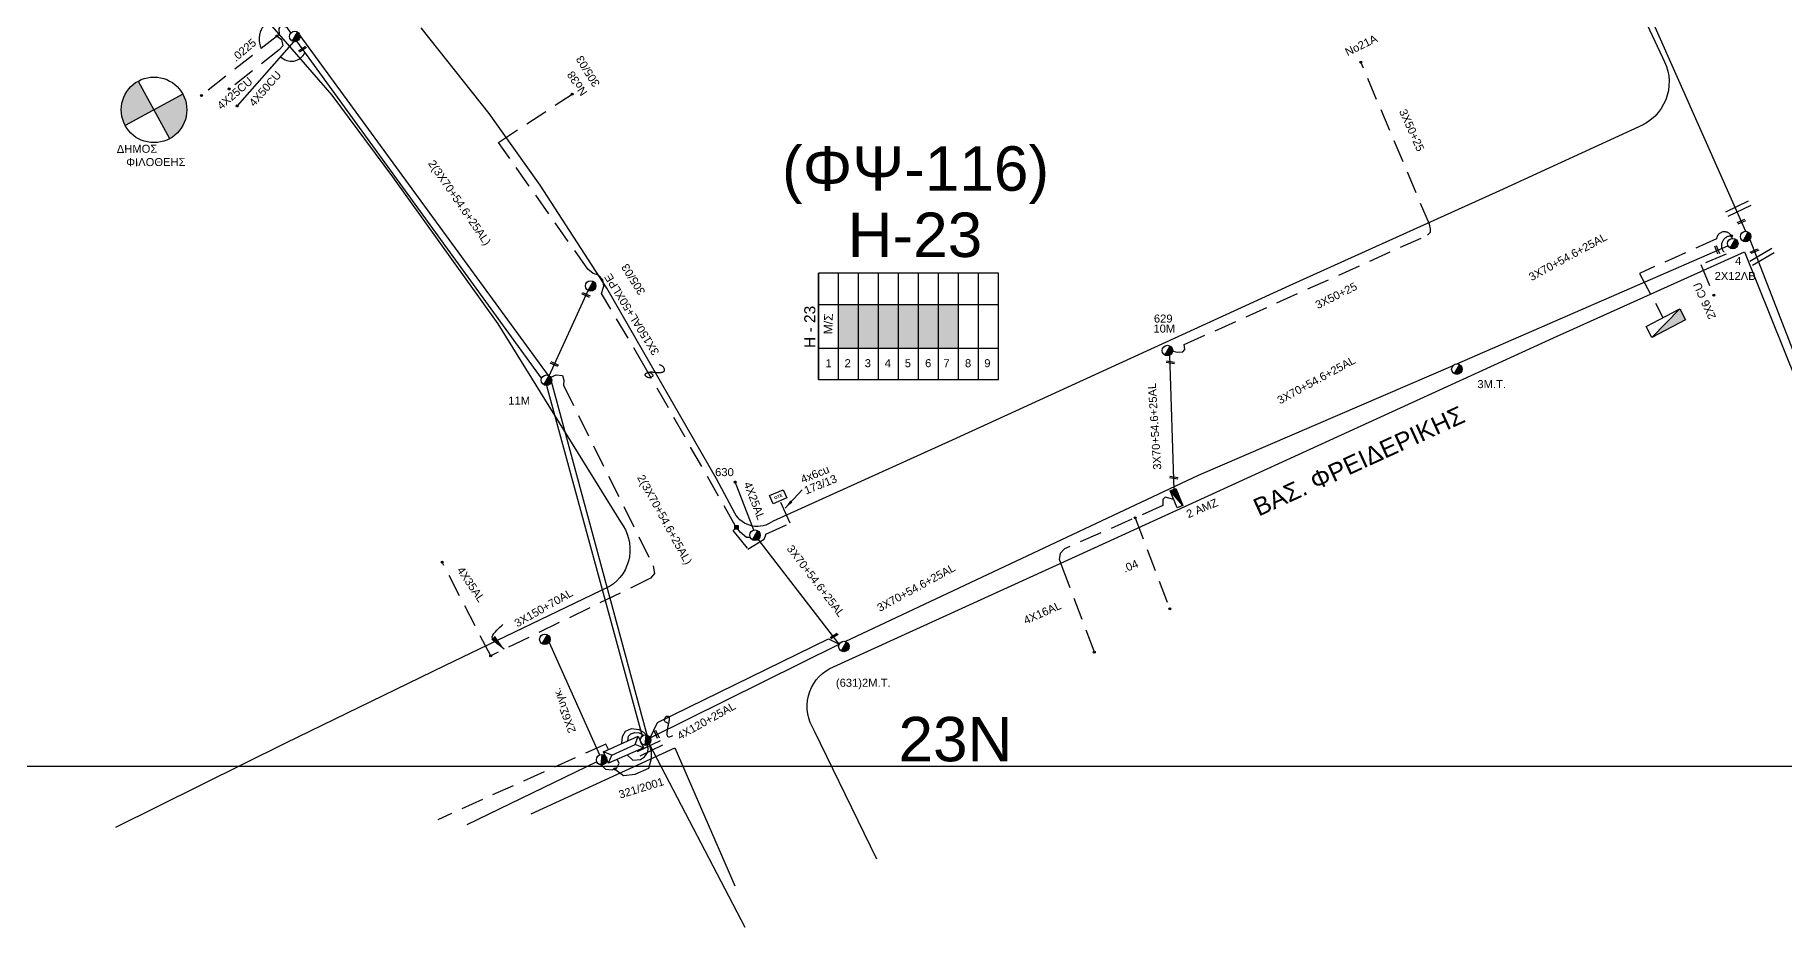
# Model space of a CAD drawing. Header units: millimetres. Extents: x 895 to 1951, y 728 to 1259.
# Drawn here: x 1551.7 to 1748.4, y 727.9 to 828.2 of the extents above; entities that cross this region are included whole.
import ezdxf
from ezdxf.enums import TextEntityAlignment as Align

# ---------------------------------------------------------------- set-up
doc = ezdxf.new("R2010")
doc.units = ezdxf.units.MM
doc.linetypes.add('DASHED', pattern=[19.05, 12.7, -6.35])
for name, color, linetype in [('Pillar OTE', 7, 'Continuous'), ('Άγνωστα', 7, 'Continuous'), ('Ασφαλειοκιβώτια Χ.Τ 9 αναχωρήσεων', 7, 'Continuous'), ('Γέφυρες Εναέριου Δικτύου', 7, 'Continuous'), ('Γυμνά εναέρια ΧΤ (3Φ)   4x35AL', 7, 'Continuous'), ('Επιγραφές - Σχήματα', 7, 'Continuous'), ('Καλώδια ΧΤ   2x6AL', 7, 'DASHED'), ('Καλώδια ΧΤ   3x150AL+50XLPE', 7, 'DASHED'), ('Καλώδια ΧΤ   4x16AL', 7, 'DASHED'), ('Καλώδια ΧΤ   4x25CU', 7, 'DASHED'), ('Καλώδια ΧΤ   4x50CU', 7, 'DASHED'), ('Μηχανική τομή', 7, 'Continuous'), ('Στύλος ΦΜ', 7, 'Continuous'), ('Στύλος ΦΜ @ 1', 7, 'Continuous'), ('Συνδέσεις', 7, 'Continuous'), ('Συνεστραμμένα ΧΤ   3x70+54.6+25 AL', 7, 'SYN_LINE'), ('Συνεστραμμένα ΧΤ   4x120+25 AL', 7, 'SYN_LINE'), ('Τομή', 7, 'Continuous'), ('Υποσταθμοί', 7, 'Continuous'), ('Υποσταθμός εναέριος 2 στύλων', 7, 'Continuous'), ('Υποσταθμός πόλεως', 7, 'Continuous'), ('Υπόβαθρο ΔΕΗ', 7, 'Continuous'), ('Υπόγεια Καλώδια Δικτύου ΧΤ      2Χ6 CU', 7, 'DASHED'), ('Υπόγεια Καλώδια Δικτύου ΧΤ   .04', 7, 'DASHED'), ('Υπόγεια καλώδια Δικτύου ΧΤ και Παρ. ΧΤ - 3X150+70 AL', 7, 'DASHED'), ('Υπόγεια καλώδια Παροχών ΧΤ   .0225', 7, 'DASHED'), ('Υπόγεια καλώδια Παροχών ΧΤ   4x16AL', 7, 'DASHED'), ('Υπόγεια καλώδια Παροχών ΧΤ   4x16CU', 7, 'DASHED'), ('Υπόγεια καλώδια Παροχών ΧΤ   4x25', 7, 'DASHED'), ('Υπόγεια καλώδια Παροχών ΧΤ   4x6', 7, 'DASHED')]:
    doc.layers.add(name, color=color, linetype=linetype)
doc.styles.add('arial', font='ARIAL.TTF')
doc.styles.get("Standard").update_dxf_attribs({"font": 'ARIAL.TTF'})
doc.linetypes.add('SYN_LINE', pattern='A,0.5,-0.0001,["/\\/\\/\\/",Standard,S=0.1,R=0,X=0,Y=-0.05],-0.25', length=0.7501)
doc.dimstyles.new('ISO-25', dxfattribs={"dimtxt": 2.5, "dimasz": 2.5, "dimexe": 1.25, "dimexo": 0.625, "dimtad": 1, "dimtxsty": 'Standard', "dimcen": 2.5, "dimadec": 0, "dimazin": 0, "dimtfac": 1, "dimtmove": 0, "dimatfit": 3, "dimfxl": 1, "dimarcsym": 0})

# ---------------------------------------------------------------- blocks, each defined once
blk = doc.blocks.new('ΥΠΑΡΧΩΝ ΤΣΙΜΕΝΤΕΝΙΟΣ ΣΤΥΛΟΣ')
at = {"layer": 'Στύλος ΦΜ'}
blk.add_hatch(color=7, dxfattribs=at).paths.add_polyline_path([(-1.29, -2.28, 0.574793), (2.62, 0, 0.268822), (1.3, 2.27)])
at = {"layer": 'Στύλος ΦΜ', "color": 7}
blk.add_line((-1.29, -2.28), (1.3, 2.27), dxfattribs=at)
blk.add_circle((0, 0), 2.62, dxfattribs=at)
at = {"layer": 'Στύλος ΦΜ', "flags": 4}
for tag, p in [('ΑΡΙΘΜΟΣ', (-4.68, 8.05)), ('ΤΥΠΟΣ', (-4.91, 3.03))]:
    blk.add_attdef(tag, p, '', height=4, dxfattribs=at)
blk = doc.blocks.new('ΥΠΟΣΤΑΘΜΟΣ ΕΝΑΕΡΙΟΣ ΕΠΙ 2 ΣΤΥΛΩΝ')
at = {"layer": 'Υποσταθμός εναέριος 2 στύλων', "linetype": 'Continuous'}
for points in [[(-11.97, -2.11, 0.574793), (-8.45, -0.07, 0.268822), (-9.64, 1.98)], [(9.68, -2.15, 0.574793), (13.19, -0.1, 0.268822), (12.01, 1.95)]]:
    blk.add_hatch(color=256, dxfattribs=at).paths.add_polyline_path(points)
for p, q in [((-11.97, -2.11), (-9.64, 1.98)), ((9.68, -2.15), (12.01, 1.95))]:
    blk.add_line(p, q, dxfattribs=at)
for centre in [(-10.81, -0.07), (10.84, -0.1)]:
    blk.add_circle(centre, 2.36, dxfattribs=at)
at = {"layer": 'Υποσταθμός πόλεως', "linetype": 'Continuous', "ltscale": 40}
blk.add_lwpolyline([(-8.57, 2.82), (8.57, 2.82), (8.57, -2.82), (-8.57, -2.82)], close=True, dxfattribs=at)
for points in [[(-5.75, 0), (-8.57, 2.82)], [(-8.57, -2.82), (-5.75, 0)], [(-5.75, 0), (5.75, 0)], [(5.75, 0), (8.57, 2.82)], [(8.57, -2.82), (5.75, 0)]]:
    blk.add_lwpolyline(points, dxfattribs=at)
at = {"layer": 'Υποσταθμός εναέριος 2 στύλων', "ltscale": 40, "flags": 1}
for tag, p in [('ΜΕΤΑΣΧΗΜΑΤΙΣΜΟΣ', (14.09, 2.51)), ('ΙΣΧΥΣ', (14.07, -0.28)), ('ΑΡΙΘΜΟΣ', (14.19, -3))]:
    blk.add_attdef(tag, p, '', height=1.8, dxfattribs=at)
blk = doc.blocks.new('υποσταθμος σε κλειστο χωρο')
at = {"layer": 'Υποσταθμοί', "ltscale": 40}
blk.add_hatch(color=256, dxfattribs=at).paths.add_polyline_path([(-9.52, -3.13), (9.52, -3.13), (9.52, 3.13)])
blk.add_lwpolyline([(-9.52, -3.13), (-9.52, 3.13), (9.52, 3.13), (9.52, -3.13)], close=True, dxfattribs=at)
blk.add_lwpolyline([(-9.52, -3.13), (9.52, 3.13)], dxfattribs=at)
blk = doc.blocks.new('ΥΠΑΡΧΩΝ ΥΠΟΣΤΑΘΜΟΣ ΣΕ ΚΛΕΙΣΤΟ ΧΩΡΟ')
at = {"layer": 'Υποσταθμοί'}
blk.add_blockref('υποσταθμος σε κλειστο χωρο', (0, 0), dxfattribs=at)
at = {"layer": 'Υποσταθμοί', "linetype": 'SYN_LINE', "ltscale": 40, "flags": 1}
for tag, p in [('ΜΕΤΑΣΧΗΜΑΤΙΣΜΟΣ', (10.66, 2.24)), ('ΙΣΧΥΣ', (10.64, -0.87)), ('ΑΡΙΘΜΟΣ', (10.77, -3.89))]:
    blk.add_attdef(tag, p, '', height=2, dxfattribs=at)
blk = doc.blocks.new('_ΣΥΝΔΕΣΗ')
at = {"layer": 'Συνδέσεις', "linetype": 'SYN_LINE', "ltscale": 40}
blk.add_hatch(color=256, dxfattribs=at).paths.add_polyline_path([(0.5, -0.01, 1), (-0.5, -0.01, 1)])
at = {"layer": 'Συνδέσεις'}
blk.add_circle((0, -0.01), 0.5, dxfattribs=at)
blk = doc.blocks.new('ΑΣΦΑΛΕΙΟΚΙΒΩΤΙΟ ΥΠΟΣΤΑΘΜΟΥ 9 ΑΝΑΧΩΡΗΣΕΩΝ')
at = {"layer": 'Ασφαλειοκιβώτια Χ.Τ 9 αναχωρήσεων', "ltscale": 40}
for p, q in [((-23.8, 40.36), (24.02, 40.36)), ((-9.72, 40.36), (-9.72, -40.64)), ((9.94, 40.36), (9.94, -40.64)), ((-23.8, 31.36), (24.02, 31.36)), ((-23.8, 22.36), (24.02, 22.36)), ((-23.8, 13.36), (24.02, 13.36)), ((-23.8, 4.36), (24.02, 4.36)), ((-23.8, -4.64), (24.02, -4.64)), ((-23.8, -13.64), (24.02, -13.64)), ((-23.8, -22.64), (24.02, -22.64)), ((-23.8, -31.64), (24.02, -31.64))]:
    blk.add_line(p, q, dxfattribs=at)
at = {"layer": 'Ασφαλειοκιβώτια Χ.Τ 9 αναχωρήσεων'}
blk.add_lwpolyline([(-23.8, -40.64), (24.02, -40.64), (24.02, 40.36), (-23.8, 40.36)], close=True, dxfattribs=at)
for s, p in [('1', (-18.29, 37.24)), ('2', (-18.29, 28.67)), ('3', (-18.29, 19.6)), ('4', (-18.29, 10.58)), ('5', (-18.29, 1.57)), ('6', (-18.29, -7.57)), ('7', (-18.29, -15.81)), ('8', (-18.29, -25.5)), ('9', (-18.29, -34.19))]:
    blk.add_text(s, height=3.6, rotation=270, dxfattribs=at).set_placement(p)
at = {"layer": 'Ασφαλειοκιβώτια Χ.Τ 9 αναχωρήσεων', "ltscale": 40}
for tag, height, p in [('ΟΝΟΜΑ', 5, (-0.16, 44.31)), ('ΚΕΙΜΕΝΟ 1', 2, (17.06, 35.59)), ('ΚΕΙΜΕΝΟ 2', 2, (17.06, 26.88)), ('ΚΕΙΜΕΝΟ 3', 2, (17.06, 17.69)), ('ΚΕΙΜΕΝΟ 4', 2, (17.06, 8.71)), ('ΚΕΙΜΕΝΟ 5', 2, (17.06, -0.13)), ('ΚΕΙΜΕΝΟ 6', 2, (17.06, -9.05)), ('ΚΕΙΜΕΝΟ 7', 2, (17.06, -18.13)), ('ΚΕΙΜΕΝΟ 8', 2, (17.06, -26.85)), ('ΚΕΙΜΕΝΟ 9', 2, (17.06, -35.99)), ('ΣΧ', 2, (-0.1, -42.64))]:
    blk.add_attdef(tag, text='', height=height, dxfattribs=at).set_placement(p, align=Align.MIDDLE_CENTER)
blk = doc.blocks.new('ΤΟΜΗ')
at = {"layer": 'Τομή', "ltscale": 40}
for p, q in [((-5.68, 0), (5.68, 0)), ((5.68, -2.33), (-5.68, -2.33))]:
    blk.add_line(p, q, dxfattribs=at)
blk = doc.blocks.new('ΜΗΧΑΝΙΚΗ ΤΟΜΗ')
at = {"layer": 'Μηχανική τομή', "ltscale": 40}
for p, q in [((-1.89, 0.78), (1.89, 0.78)), ((1.89, 0), (-1.89, 0))]:
    blk.add_line(p, q, dxfattribs=at)
blk = doc.blocks.new('TSONTA XT1')
at = {"ltscale": 40}
h = blk.add_hatch(color=256, dxfattribs=at)
h.dxf.hatch_style = 1
h.paths.add_polyline_path([(595.96, 2487.66), (597.07, 2488.77), (595.96, 2489.87), (594.85, 2488.77)])
blk.add_lwpolyline([(594.85, 2488.77), (595.96, 2489.87), (597.07, 2488.77), (595.96, 2487.66)], close=True, dxfattribs=at)
blk = doc.blocks.new('PILLAR ΟΤΕ')
at = {"layer": 'Pillar OTE', "ltscale": 40}
blk.add_lwpolyline([(-3.31, 2.02), (3.39, 2.02), (3.39, -1.99), (-3.31, -1.99)], close=True, dxfattribs=at)
at = {"layer": 'Pillar OTE', "insert": (-1.81, 0.71), "char_height": 1.3575, "width": 109.961, "attachment_point": 1}
blk.add_mtext('{\\fArial|b1|i0|c161|p34;OTE}', dxfattribs=at)

msp = doc.modelspace()

# ---------------------------------------------------------------- hatches: boundary and pattern name
at = {"layer": 'Ασφαλειοκιβώτια Χ.Τ 9 αναχωρήσεων'}
for color, points in [(27, [(1642.03, 793.02), (1644.28, 793.02), (1644.28, 797.93), (1642.03, 797.93)]), (151, [(1644.28, 793.02), (1646.53, 793.02), (1646.53, 797.93), (1644.28, 797.93)]), (30, [(1646.53, 793.02), (1648.78, 793.02), (1648.78, 797.93), (1646.53, 797.93)]), (2, [(1648.78, 793.02), (1651.03, 793.02), (1651.03, 797.93), (1648.78, 797.93)]), (85, [(1651.03, 793.02), (1653.28, 793.02), (1653.28, 797.93), (1651.03, 797.93)]), (62, [(1653.28, 793.02), (1655.53, 793.02), (1655.53, 797.93), (1653.28, 797.93)])]:
    msp.add_hatch(color=color, dxfattribs=at).paths.add_polyline_path(points)
at = {"layer": 'Επιγραφές - Σχήματα'}
h = msp.add_hatch(color=1, dxfattribs=at)
h.paths.add_polyline_path([(1565.05, 819.82), (1566.81, 816.58, 0.274372), (1568.74, 819.82, 0.125571), (1568.29, 821.59)])
h.paths.add_polyline_path([(1563.28, 823.06, 0.274372), (1561.35, 819.82, 0.125571), (1561.8, 818.05), (1565.05, 819.82)])

# ---------------------------------------------------------------- linework, layer by layer
at = {"layer": 'Άγνωστα', "color": 30, "linetype": 'DASHED', "ltscale": 0.2}
msp.add_lwpolyline([(1679.61, 792.68), (1680.14, 792.54), (1680.74, 792.61), (1680.97, 792.84), (1680.91, 793.41), (1708.24, 805.71), (1708.59, 806.06), (1708.61, 806.45), (1708.47, 806.96), (1700.77, 825.19)], dxfattribs=at)
at = {"layer": 'Άγνωστα', "color": 2, "linetype": 'DASHED', "ltscale": 0.2}
msp.add_lwpolyline([(1616.16, 747.84), (1615.87, 748.47), (1596.95, 739.95)], dxfattribs=at)
at = {"layer": 'Γέφυρες Εναέριου Δικτύου'}
for centre, radius, start, end in [((1579.4, 827.76), 2.54, 90.7912, 204.4025), ((1580.49, 826.97), 1.68, 224.1842, 335.6282)]:
    msp.add_arc(centre, radius, start, end, dxfattribs=at)
at = {"layer": 'Γυμνά εναέρια ΧΤ (3Φ)   4x35AL', "color": 85, "linetype": 'DASHED', "ltscale": 0.2}
msp.add_lwpolyline([(1602.91, 758.39), (1597.45, 768.94)], dxfattribs=at)
at = {"layer": 'Επιγραφές - Σχήματα'}
msp.add_lwpolyline([(897.66, 745.99), (1897.31, 745.99), (1897.31, 1250.94), (897.66, 1250.94)], close=True, dxfattribs=at)
at = {"layer": 'Επιγραφές - Σχήματα', "color": 1}
for points in [[(1563.28, 823.06), (1566.81, 816.58)], [(1568.29, 821.59), (1561.8, 818.05)]]:
    msp.add_lwpolyline(points, dxfattribs=at)
at = {"layer": 'Επιγραφές - Σχήματα'}
for points in [[(1620.8, 790.27), (1620.96, 790.18), (1621.07, 790.09), (1621.13, 790.01), (1621.14, 789.94), (1621.13, 789.87), (1621.09, 789.81), (1621.04, 789.77), (1620.98, 789.73), (1620.92, 789.7), (1620.87, 789.68), (1620.82, 789.67), (1620.77, 789.67), (1620.72, 789.67), (1620.68, 789.68), (1620.63, 789.69), (1620.59, 789.71), (1620.54, 789.73), (1620.5, 789.75), (1620.46, 789.77), (1620.42, 789.8), (1620.39, 789.82), (1620.36, 789.85), (1620.34, 789.88), (1620.32, 789.9), (1620.3, 789.93), (1620.29, 789.96), (1620.29, 789.98), (1620.29, 790.01), (1620.29, 790.03), (1620.3, 790.06), (1620.32, 790.08), (1620.33, 790.11), (1620.35, 790.13), (1620.37, 790.16), (1620.39, 790.18), (1620.42, 790.2), (1620.45, 790.22), (1620.49, 790.24), (1620.52, 790.26), (1620.57, 790.28), (1620.62, 790.29), (1620.67, 790.3), (1620.72, 790.31), (1620.79, 790.32), (1620.85, 790.33), (1620.92, 790.33), (1621, 790.33), (1621.08, 790.33), (1621.16, 790.32), (1621.25, 790.31), (1621.34, 790.3), (1621.43, 790.29), (1621.52, 790.28), (1621.61, 790.27), (1621.7, 790.26), (1621.79, 790.26), (1621.87, 790.26), (1621.94, 790.26), (1622.02, 790.26), (1622.08, 790.27), (1622.14, 790.29), (1622.2, 790.3), (1622.25, 790.32), (1622.3, 790.34), (1622.34, 790.37), (1622.38, 790.4), (1622.41, 790.43), (1622.44, 790.46), (1622.45, 790.51), (1622.46, 790.55), (1622.46, 790.6), (1622.44, 790.66), (1622.42, 790.72), (1622.38, 790.79), (1622.33, 790.86), (1622.26, 790.93), (1622.19, 790.99), (1622.09, 791.06), (1621.99, 791.11), (1621.86, 791.15)], [(1622.97, 750.76), (1622.8, 750.82), (1622.67, 750.88), (1622.58, 750.93), (1622.52, 750.98), (1622.49, 751.03), (1622.47, 751.08), (1622.47, 751.12), (1622.47, 751.16), (1622.48, 751.21), (1622.48, 751.25), (1622.49, 751.3), (1622.51, 751.34), (1622.52, 751.38), (1622.54, 751.42), (1622.56, 751.46), (1622.58, 751.49), (1622.6, 751.52), (1622.63, 751.54), (1622.66, 751.57), (1622.69, 751.59), (1622.72, 751.6), (1622.75, 751.61), (1622.78, 751.62), (1622.81, 751.62), (1622.84, 751.61), (1622.86, 751.61), (1622.89, 751.59), (1622.91, 751.58), (1622.93, 751.56), (1622.95, 751.53), (1622.96, 751.51), (1622.97, 751.48), (1622.98, 751.44), (1622.98, 751.4), (1622.99, 751.36), (1622.99, 751.32), (1622.98, 751.28), (1622.98, 751.23), (1622.97, 751.18), (1622.97, 751.13), (1622.96, 751.07), (1622.95, 751.02), (1622.94, 750.96), (1622.93, 750.89), (1622.91, 750.82), (1622.9, 750.75), (1622.88, 750.67), (1622.86, 750.59), (1622.84, 750.49), (1622.83, 750.4), (1622.81, 750.3), (1622.79, 750.2), (1622.77, 750.09), (1622.75, 750), (1622.74, 749.9), (1622.73, 749.82), (1622.72, 749.74), (1622.72, 749.67), (1622.72, 749.61), (1622.72, 749.55), (1622.73, 749.5), (1622.75, 749.45), (1622.76, 749.41), (1622.78, 749.37), (1622.81, 749.34), (1622.85, 749.31), (1622.89, 749.29), (1622.95, 749.28), (1623.02, 749.29), (1623.12, 749.31), (1623.24, 749.35), (1623.38, 749.41)]]:
    msp.add_lwpolyline(points, dxfattribs=at)
at = {"layer": 'Επιγραφές - Σχήματα', "color": 1}
msp.add_circle((1565.05, 819.82), 3.69, dxfattribs=at)
at = {"layer": 'Καλώδια ΧΤ   2x6AL', "color": 151, "linetype": 'SYN_LINE', "ltscale": 20}
for points in [[(1609.47, 759.9), (1615.14, 747.24)], [(1615.33, 746.11), (1615.81, 745.65), (1616.58, 745.56), (1617.08, 745.8), (1617.35, 746.3), (1617.15, 746.74)]]:
    msp.add_lwpolyline(points, dxfattribs=at)
at = {"layer": 'Καλώδια ΧΤ   3x150AL+50XLPE', "color": 62, "ltscale": 0.2}
for points in [[(1630.42, 773.05), (1620.3, 790.85), (1615.36, 799.16), (1615.64, 799.97), (1615.51, 800.69), (1615.03, 801.23), (1614.43, 801.41), (1613.82, 801.9), (1603.79, 816.16), (1612.07, 821.6)], [(1632.11, 771.7), (1631.67, 771.72), (1630.97, 772.29), (1630.75, 772.59)]]:
    msp.add_lwpolyline(points, dxfattribs=at)
at = {"layer": 'Καλώδια ΧΤ   4x16AL', "color": 30, "ltscale": 0.2}
msp.add_lwpolyline([(1679.72, 775.99), (1678.76, 776.25), (1678.48, 775.97), (1678.5, 775.54), (1678.49, 775.29), (1667.44, 770.43), (1666.96, 769.9), (1666.84, 769.25), (1667.14, 768.45), (1670.79, 758.81)], dxfattribs=at)
at = {"layer": 'Καλώδια ΧΤ   4x25CU', "color": 7, "ltscale": 0.2}
msp.add_lwpolyline([(1578.88, 828.13), (1579.39, 827.73), (1579.52, 827.03), (1579.13, 826.57), (1573.51, 822.16)], dxfattribs=at)
at = {"layer": 'Καλώδια ΧΤ   4x50CU', "color": 151, "linetype": 'SYN_LINE', "ltscale": 20}
msp.add_lwpolyline([(1580.77, 827.5), (1574.41, 820.26)], dxfattribs=at)
at = {"layer": 'Συνεστραμμένα ΧΤ   3x70+54.6+25 AL', "color": 2, "ltscale": 20}
msp.add_lwpolyline([(1726.29, 846.2), (1726.29, 846.2), (1744.03, 806.16)], dxfattribs=at)
at = {"layer": 'Συνεστραμμένα ΧΤ   3x70+54.6+25 AL', "color": 85, "ltscale": 20}
for points in [[(1581.46, 828.17), (1609.39, 789.95)], [(1744.52, 805.24), (1764.12, 754.66)], [(1609.47, 789.9), (1613.86, 799.5)], [(1620.51, 749.47), (1609.75, 789.25)], [(1617.67, 748.52), (1617.75, 749.3), (1618.08, 749.92), (1618.73, 750.23), (1619.58, 750.1), (1620.1, 749.82), (1620.38, 749.5)]]:
    msp.add_lwpolyline(points, dxfattribs=at)
at = {"layer": 'Συνεστραμμένα ΧΤ   3x70+54.6+25 AL', "color": 151, "ltscale": 20}
for points in [[(1608.64, 789.64), (1581.11, 827.54)], [(1609.18, 788.81), (1619.96, 749.37)], [(1616.83, 745.68), (1617.84, 744.93), (1619.17, 745.06), (1620.68, 745.75), (1621.01, 746.84), (1620.98, 747.63), (1620.74, 748.5)], [(1614.85, 746.46), (1600.22, 739.38)]]:
    msp.add_lwpolyline(points, dxfattribs=at)
at = {"layer": 'Συνεστραμμένα ΧΤ   3x70+54.6+25 AL', "color": 30, "ltscale": 20}
for points in [[(1711.56, 791.24), (1742.05, 804.53)], [(1642.76, 760.02), (1682.5, 778.72), (1711.13, 791.05)], [(1679.77, 777.08), (1679.3, 792.22)], [(1620.86, 749.16), (1642.1, 759.7)], [(1618.35, 748.83), (1618.4, 749.35), (1618.68, 749.62), (1619.11, 749.78), (1619.61, 749.73), (1620.08, 749.45)]]:
    msp.add_lwpolyline(points, dxfattribs=at)
at = {"layer": 'Συνεστραμμένα ΧΤ   3x70+54.6+25 AL', "color": 62, "ltscale": 20}
msp.add_lwpolyline([(1642.1, 759.7), (1632.99, 771.5)], dxfattribs=at)
at = {"layer": 'Συνεστραμμένα ΧΤ   3x70+54.6+25 AL', "color": 27, "ltscale": 20}
msp.add_lwpolyline([(1620.74, 748.5), (1631.5, 727.88)], dxfattribs=at)
at = {"layer": 'Συνεστραμμένα ΧΤ   4x120+25 AL', "color": 62, "ltscale": 20}
for points in [[(1620.86, 749.16), (1621.67, 750.9), (1640.9, 760.29), (1642.1, 759.7)], [(1618.27, 747.24), (1618.9, 746.67), (1619.74, 746.74), (1620.2, 747.01), (1620.59, 747.57), (1620.62, 747.97), (1620.5, 748.35)]]:
    msp.add_lwpolyline(points, dxfattribs=at)
at = {"layer": 'Υπόβαθρο ΔΕΗ'}
for points in [[(1543.17, 741.02), (1540.39, 749.05), (1536.86, 757.09), (1533.78, 762.57), (1527.33, 771.11), (1521.71, 777.63), (1515.3, 784.13), (1508.42, 789.55, -0.520722), (1507.61, 795.43), (1518.47, 809.38), (1529.9, 824.19), (1543.13, 841.25), (1550.57, 850.94, -0.365054), (1555.07, 851.38), (1566.6, 841.25), (1576.81, 830.96), (1585.04, 821.49), (1591.86, 812.3), (1603.72, 795.74), (1617.52, 773.45, -0.441492), (1616.29, 766.18), (1597.71, 757.26), (1579.84, 748.56), (1560.73, 739.06)], [(1727.41, 841.25), (1734.67, 825.71, -0.43029), (1732.52, 818.15), (1716.34, 810.72), (1692.72, 800.01), (1654.82, 782.65), (1634.67, 773.56, -0.468524), (1630.37, 774.45), (1628.32, 778.3), (1615.99, 799.74), (1608.48, 811.35), (1602.75, 819.42), (1595.1, 829.05)], [(1646.34, 735.51), (1639.3, 750, -0.438226), (1641.06, 756.98), (1670.83, 770.54), (1722.42, 794.17), (1743.91, 803.83), (1749.76, 789.28), (1758.08, 767.82), (1763.35, 753.85), (1766.46, 739.45)]]:
    msp.add_lwpolyline(points, format="xyb", dxfattribs=at)
msp.add_lwpolyline([(1607.45, 740.62), (1623.6, 748.03), (1630.38, 732.51)], dxfattribs=at)
at = {"layer": 'Υπόγεια Καλώδια Δικτύου ΧΤ      2Χ6 CU', "color": 30, "linetype": 'DASHED', "ltscale": 0.2}
msp.add_lwpolyline([(1742.44, 805.63, 0.783157), (1741.85, 803.6), (1739.01, 802.42), (1740.45, 798.96)], format="xyb", dxfattribs=at)
at = {"layer": 'Υπόγεια Καλώδια Δικτύου ΧΤ   .04', "color": 30, "ltscale": 0.2}
msp.add_lwpolyline([(1675.39, 773.93), (1679.28, 763.69)], dxfattribs=at)
at = {"layer": 'Υπόγεια καλώδια Δικτύου ΧΤ και Παρ. ΧΤ - 3X150+70 AL', "color": 85, "ltscale": 0.2}
msp.add_lwpolyline([(1609.66, 789.73), (1610.29, 790.02), (1610.97, 789.95), (1611.14, 789.41), (1611.09, 788.83), (1621.17, 768.53), (1621.32, 767.66), (1620.9, 767.12), (1602.91, 758.39)], dxfattribs=at)
at = {"layer": 'Υπόγεια καλώδια Παροχών ΧΤ   .0225', "color": 85, "ltscale": 0.2}
msp.add_lwpolyline([(1580.43, 828.47), (1580.02, 829.1), (1579.26, 829.27), (1579.08, 828.97), (1579.11, 828.31), (1570.38, 821.43)], dxfattribs=at)
at = {"layer": 'Υπόγεια καλώδια Παροχών ΧΤ   4x16CU', "color": 30, "ltscale": 0.2}
msp.add_lwpolyline([(1742.53, 805.35, 0.880292), (1740.76, 805.29), (1732.1, 801.42), (1734.74, 796.44)], format="xyb", dxfattribs=at)
at = {"layer": 'Υπόγεια καλώδια Παροχών ΧΤ   4x25', "color": 7, "linetype": 'SYN_LINE', "ltscale": 15}
msp.add_lwpolyline([(1632.49, 772.53), (1630.39, 777.95)], dxfattribs=at)
at = {"layer": 'Υπόγεια καλώδια Παροχών ΧΤ   4x6', "color": 62, "linetype": 'DASHED', "ltscale": 0.2}
msp.add_lwpolyline([(1630.39, 772.66), (1630.15, 772.5), (1631.83, 770.41), (1633.66, 771.52, 0.076959), (1633.86, 772.09), (1636.59, 773.32), (1635.46, 775.84)], format="xyb", dxfattribs=at)

# ---------------------------------------------------------------- block references
at = {"layer": 'Pillar OTE', "xscale": 0.25, "yscale": 0.25, "zscale": 0.25, "rotation": 23.01378804463669}
msp.add_blockref('PILLAR ΟΤΕ', (1635.23, 776.29), dxfattribs=at)
at = {"layer": 'Ασφαλειοκιβώτια Χ.Τ 9 αναχωρήσεων', "xscale": 0.25, "yscale": 0.25, "zscale": 0.25, "rotation": 90}
msp.add_blockref('ΑΣΦΑΛΕΙΟΚΙΒΩΤΙΟ ΥΠΟΣΤΑΘΜΟΥ 9 ΑΝΑΧΩΡΗΣΕΩΝ', (1649.87, 795.44), dxfattribs=at).add_auto_attribs({'ΟΝΟΜΑ': 'H - 23'})
at = {"layer": 'Μηχανική τομή'}
for p, xscale, yscale, zscale, rotation in [((1581.7, 826.73), 0.2500000000000178, 0.2500000000000178, 0.2500000000000178, 215.2710809302208), ((1743.52, 807.33), 0.2499999999998905, 0.2499999999998905, 0.2499999999998905, 203.582291343885), ((1740.91, 804.11), 0.2499999999999178, 0.2499999999999178, 0.2499999999999178, 112.039510693779), ((1744.99, 804.01), 0.2499999999998905, 0.2499999999998905, 0.2499999999998905, 203.582291343885), ((1613.67, 799.08), 0.2499999999999892, 0.2499999999999892, 0.2499999999999892, 154.531625906292), ((1610.11, 791.31), 0.2499999999999892, 0.2499999999999892, 0.2499999999999892, 154.531625906292), ((1679.36, 791.52), 0.2499999999999191, 0.2499999999999191, 0.2499999999999191, 170.6721809216067), ((1679.76, 778.54), 0.2499999999999191, 0.2499999999999191, 0.2499999999999191, 170.6721809216067), ((1641.48, 760.7), 0.2499999999999239, 0.2499999999999239, 0.2499999999999239, 210.7990172774767), ((1621.65, 749.59), 0.2499999999999814, 0.2499999999999814, 0.2499999999999814, 114.2342803868218)]:
    msp.add_blockref('ΜΗΧΑΝΙΚΗ ΤΟΜΗ', p, dxfattribs=dict(at, xscale=xscale, yscale=yscale, zscale=zscale, rotation=rotation))
at = {"layer": 'Στύλος ΦΜ @ 1', "ltscale": 40}
ref = msp.add_blockref('ΥΠΑΡΧΩΝ ΤΣΙΜΕΝΤΕΝΙΟΣ ΣΤΥΛΟΣ', (1580.88, 828.08), dxfattribs=dict(at, xscale=0.2249999999999091, yscale=0.2249999999999091, zscale=0.2249999999999091))
ref.add_attrib('ΤΥΠΟΣ', '11M', (1580.9, 829.41), dxfattribs={"layer": 'Στύλος ΦΜ', "height": 0.9, "flags": 4})
ref = msp.add_blockref('ΥΠΑΡΧΩΝ ΤΣΙΜΕΝΤΕΝΙΟΣ ΣΤΥΛΟΣ', (1742.59, 804.77), dxfattribs=dict(at, xscale=0.2249999999999091, yscale=0.2249999999999091, zscale=0.2249999999999091))
ref.add_attrib('ΤΥΠΟΣ', '2X12ΛB', (1740.55, 800.68), dxfattribs={"layer": 'Στύλος ΦΜ', "height": 0.9, "flags": 4})
ref.add_attrib('ΑΡΙΘΜΟΣ', '4', (1742.85, 802.37), dxfattribs={"layer": 'Στύλος ΦΜ', "height": 0.9, "flags": 4})
at = {"layer": 'Στύλος ΦΜ @ 1', "ltscale": 40, "xscale": 0.2249999999999091, "yscale": 0.2249999999999091, "zscale": 0.2249999999999091}
for p in [(1744.03, 805.57), (1614.15, 800.01), (1609, 760.25)]:
    msp.add_blockref('ΥΠΑΡΧΩΝ ΤΣΙΜΕΝΤΕΝΙΟΣ ΣΤΥΛΟΣ', p, dxfattribs=at)
at = {"layer": 'Στύλος ΦΜ @ 1', "ltscale": 40}
ref = msp.add_blockref('ΥΠΑΡΧΩΝ ΤΣΙΜΕΝΤΕΝΙΟΣ ΣΤΥΛΟΣ', (1679.02, 792.74), dxfattribs=dict(at, xscale=0.2249999999999091, yscale=0.2249999999999091, zscale=0.2249999999999091))
ref.add_attrib('ΤΥΠΟΣ', '10M', (1677.44, 794.76), dxfattribs={"layer": 'Στύλος ΦΜ', "height": 0.9, "flags": 4})
ref.add_attrib('ΑΡΙΘΜΟΣ', '629', (1677.49, 795.89), dxfattribs={"layer": 'Στύλος ΦΜ', "height": 0.9, "flags": 4})
ref = msp.add_blockref('ΥΠΑΡΧΩΝ ΤΣΙΜΕΝΤΕΝΙΟΣ ΣΤΥΛΟΣ', (1711.56, 790.65), dxfattribs=dict(at, xscale=0.2249999999999091, yscale=0.2249999999999091, zscale=0.2249999999999091))
ref.add_attrib('ΤΥΠΟΣ', '3M.T.', (1713.87, 788.51), dxfattribs={"layer": 'Στύλος ΦΜ', "height": 0.9, "flags": 4})
ref = msp.add_blockref('ΥΠΑΡΧΩΝ ΤΣΙΜΕΝΤΕΝΙΟΣ ΣΤΥΛΟΣ', (1609.18, 789.4), dxfattribs=dict(at, xscale=0.2249999999999091, yscale=0.2249999999999091, zscale=0.2249999999999091))
ref.add_attrib('ΤΥΠΟΣ', '11M', (1604.89, 786.66), dxfattribs={"layer": 'Στύλος ΦΜ', "height": 0.9, "flags": 4})
ref = msp.add_blockref('ΥΠΑΡΧΩΝ ΤΣΙΜΕΝΤΕΝΙΟΣ ΣΤΥΛΟΣ', (1632.63, 771.96), dxfattribs=dict(at, xscale=0.2249999999999091, yscale=0.2249999999999091, zscale=0.2249999999999091))
ref.add_attrib('ΑΡΙΘΜΟΣ', '630', (1628.15, 778.61), dxfattribs={"layer": 'Στύλος ΦΜ', "height": 0.9, "flags": 4})
ref = msp.add_blockref('ΥΠΑΡΧΩΝ ΤΣΙΜΕΝΤΕΝΙΟΣ ΣΤΥΛΟΣ', (1642.63, 759.44), dxfattribs=dict(at, xscale=0.2249999999999091, yscale=0.2249999999999091, zscale=0.2249999999999091))
ref.add_attrib('ΤΥΠΟΣ', '(631)2M.T.', (1641.73, 754.91), dxfattribs={"layer": 'Στύλος ΦΜ', "height": 0.9, "flags": 4})
at = {"layer": 'Συνδέσεις', "xscale": 0.2249999999999091, "yscale": 0.2249999999999091, "zscale": 0.2249999999999091}
for p in [(1578.88, 828.13), (1700.77, 825.19), (1573.51, 822.17), (1570.38, 821.43), (1574.41, 820.26), (1612.07, 821.6), (1742.44, 805.63), (1740.45, 798.96), (1630.39, 777.95), (1675.39, 773.93), (1597.45, 768.94), (1679.28, 763.69), (1602.91, 758.39), (1670.79, 758.81), (1616.86, 745.66)]:
    msp.add_blockref('_ΣΥΝΔΕΣΗ', p, dxfattribs=at)
at = {"layer": 'Συνδέσεις', "xscale": 0.2431464240464886, "yscale": 0.2431464240464886, "zscale": 0.2431464240464886, "rotation": 44.9843359583616}
msp.add_blockref('TSONTA XT1', (1955.85, 242.4), dxfattribs=at)
at = {"layer": 'Τομή'}
for p, xscale, yscale, zscale, rotation in [((1743.07, 808.96), 0.2500000000000576, 0.2500000000000576, 0.2500000000000576, 25.82905688684587), ((1745.74, 803.52), 0.2500000000000487, 0.2500000000000487, 0.2500000000000487, 30.62993318276816), ((1620.71, 748.26), 0.2500000000000576, 0.2500000000000576, 0.2500000000000576, 25.82905688684587)]:
    msp.add_blockref('ΤΟΜΗ', p, dxfattribs=dict(at, xscale=xscale, yscale=yscale, zscale=zscale, rotation=rotation))
at = {"layer": 'Υποσταθμοί'}
for p, xscale, yscale, zscale, rotation in [((1735.06, 795.82), 0.2249999999998753, 0.2249999999998753, 0.2249999999998753, 27.51765887356481), ((1680.03, 776.12), 0.1079999999999583, 0.1079999999999583, 0.1079999999999583, 111.8487760463551)]:
    msp.add_blockref('ΥΠΑΡΧΩΝ ΥΠΟΣΤΑΘΜΟΣ ΣΕ ΚΛΕΙΣΤΟ ΧΩΡΟ', p, dxfattribs=dict(at, xscale=xscale, yscale=yscale, zscale=zscale, rotation=rotation))
at = {"layer": 'Υποσταθμός εναέριος 2 στύλων', "xscale": 0.2500000000000983, "yscale": 0.2500000000000983, "zscale": 0.2500000000000983, "rotation": 24.22595501946607}
msp.add_blockref('ΥΠΟΣΤΑΘΜΟΣ ΕΝΑΕΡΙΟΣ ΕΠΙ 2 ΣΤΥΛΩΝ', (1617.84, 747.82), dxfattribs=at)

# ---------------------------------------------------------------- texts
at = {"layer": 'Γυμνά εναέρια ΧΤ (3Φ)   4x35AL', "color": 7, "insert": (1599.81, 768.54), "char_height": 0.9, "width": 84.1859, "attachment_point": 1, "rotation": 304.1343}
msp.add_mtext('4X35AL', dxfattribs=at)
at = {"layer": 'Επιγραφές - Σχήματα', "char_height": 0.9, "width": 42.0929, "attachment_point": 1, "style": 'arial'}
for s, insert, rotation in [('No21A', (1698.87, 826.66), 25.9419), ('No38', (1613.09, 821.28), 123.5665)]:
    msp.add_mtext(s, dxfattribs=dict(at, insert=insert, rotation=rotation))
at = {"layer": 'Επιγραφές - Σχήματα', "ltscale": 40, "char_height": 0.9, "width": 23.5114, "attachment_point": 1, "style": 'arial'}
for s, insert, rotation in [('{\\fArial|b0|i0|c161|p34;305/03}', (1614.47, 822.28), 121.9125), ('ΔΗΜΟΣ\\P   ΦΙΛΟΘΕΗΣ', (1560.86, 815.87), 0.363), ('{\\fArial|b0|i0|c161|p34;305/03}', (1619.58, 798.87), 121.9125), ('{\\fArial|b0|i0|c161|p34;321/2001}', (1617.2, 743.17), 17.298)]:
    msp.add_mtext(s, dxfattribs=dict(at, insert=insert, rotation=rotation))
at = {"layer": 'Επιγραφές - Σχήματα', "color": 7, "attachment_point": 1}
for s, insert, char_height, width, rotation in [('3X50+25', (1705.86, 820.03), 0.9, 84.1859, 294.2467), ('3X50+25', (1695.52, 798.2), 0.9, 84.1859, 26.5897), ('{\\H1.083x;\\C256;Μ/Σ}', (1640.34, 794.58), 0.9, 84.1859, 88.0043), ('ΒΑΣ. ΦΡΕΙΔΕΡΙΚΗΣ', (1688.44, 775.86), 2, 34.2585, 24.6436)]:
    msp.add_mtext(s, dxfattribs=dict(at, insert=insert, char_height=char_height, width=width, rotation=rotation))
at = {"layer": 'Επιγραφές - Σχήματα', "color": 7, "char_height": 5, "width": 84.1859, "attachment_point": 1}
for s, insert in [('(ΦΨ-116)', (1635.67, 815.72)), ('Η-23', (1643.05, 808.26))]:
    msp.add_mtext(s, dxfattribs=dict(at, insert=insert))
at = {"layer": 'Επιγραφές - Σχήματα', "insert": (1648.77, 751.52), "char_height": 5, "width": 21.3301, "attachment_point": 1}
msp.add_mtext('23N', dxfattribs=at)
at = {"layer": 'Καλώδια ΧΤ   2x6AL', "color": 7, "insert": (1611.67, 749.59), "char_height": 0.9, "width": 84.1859, "attachment_point": 1, "rotation": 110.1686}
msp.add_mtext('2X6Συγκ.', dxfattribs=at)
at = {"layer": 'Καλώδια ΧΤ   3x150AL+50XLPE', "color": 7, "insert": (1618.78, 796.8), "char_height": 0.9, "width": 13.9242, "attachment_point": 5, "rotation": 121.6089}
msp.add_mtext('3X150AL+50XLPE', dxfattribs=at)
at = {"layer": 'Καλώδια ΧΤ   4x16AL', "color": 7, "insert": (1662.72, 762.73), "char_height": 0.9, "width": 84.1859, "attachment_point": 1, "rotation": 24.0565}
msp.add_mtext('4X16AL', dxfattribs=at)
at = {"layer": 'Καλώδια ΧΤ   4x25CU', "color": 7, "insert": (1572.04, 820.47), "char_height": 0.9, "width": 84.1859, "attachment_point": 1, "rotation": 40.7044}
msp.add_mtext('4X25CU', dxfattribs=at)
at = {"layer": 'Καλώδια ΧΤ   4x50CU', "color": 7, "insert": (1575.64, 820.71), "char_height": 0.9, "width": 84.1859, "attachment_point": 1, "rotation": 48.9851}
msp.add_mtext('4X50CU', dxfattribs=at)
at = {"layer": 'Συνεστραμμένα ΧΤ   3x70+54.6+25 AL', "color": 7, "char_height": 0.9, "width": 84.1859, "attachment_point": 1}
for s, insert, rotation in [('2(3X70+54.6+25AL)', (1596.57, 814.3), 304.6359), ('3X70+54.6+25AL', (1719.53, 801.33), 28.6967), ('3X70+54.6+25AL', (1691.24, 787.46), 28.6967), ('2(3X70+54.6+25AL)', (1620.13, 778.9), 298.934), ('3X70+54.6+25AL', (1636.86, 770.98), 307.4319), ('3X70+54.6+25AL', (1646.24, 764.11), 28.6967)]:
    msp.add_mtext(s, dxfattribs=dict(at, insert=insert, rotation=rotation))
at = {"layer": 'Συνεστραμμένα ΧΤ   4x120+25 AL', "color": 7, "insert": (1623.75, 749.69), "char_height": 0.9, "width": 84.1859, "attachment_point": 1, "rotation": 29.2428}
msp.add_mtext('4X120+25AL', dxfattribs=at)
at = {"layer": 'Υπόγεια Καλώδια Δικτύου ΧΤ   .04', "color": 7, "char_height": 0.9, "width": 84.1859, "attachment_point": 1, "rotation": 22.6036}
for s, insert in [('2 ΑΜΖ', (1681.02, 774.7)), ('.04', (1673.88, 768.57))]:
    msp.add_mtext(s, dxfattribs=dict(at, insert=insert))
at = {"layer": 'Υπόγεια καλώδια Δικτύου ΧΤ και Παρ. ΧΤ - 3X150+70 AL', "color": 7, "insert": (1605.46, 762.36), "char_height": 0.9, "width": 84.1859, "attachment_point": 1, "rotation": 29.7419}
msp.add_mtext('3X150+70AL', dxfattribs=at)
at = {"layer": 'Υπόγεια καλώδια Παροχών ΧΤ   .0225', "color": 7, "insert": (1573.67, 825.88), "char_height": 0.9, "width": 84.1859, "attachment_point": 1, "rotation": 40.4634}
msp.add_mtext('.0225', dxfattribs=at)
at = {"layer": 'Υπόγεια καλώδια Παροχών ΧΤ   4x16AL', "color": 7, "insert": (1677.43, 779.3), "char_height": 0.9, "width": 17.1475, "attachment_point": 1, "rotation": 93.6784}
msp.add_mtext('3X70+54.6+25AL', dxfattribs=at)
at = {"layer": 'Υπόγεια καλώδια Παροχών ΧΤ   4x16CU', "color": 7, "char_height": 0.9, "attachment_point": 1}
for s, insert, width, rotation in [('2X6 CU', (1739.91, 796.13), 7.2908, 114.2929), ('4x6cu', (1637.65, 778.61), 84.1859, 22.2136), ('173/13', (1638.05, 777.36), 84.1859, 22.2136)]:
    msp.add_mtext(s, dxfattribs=dict(at, insert=insert, width=width, rotation=rotation))
at = {"layer": 'Υπόγεια καλώδια Παροχών ΧΤ   4x25', "color": 7, "insert": (1632.19, 778.08), "char_height": 0.9, "width": 84.1859, "attachment_point": 1, "rotation": 290.9627}
msp.add_mtext('4X25AL', dxfattribs=at)

# ---------------------------------------------------------------- leaders
at = {"layer": 'Επιγραφές - Σχήματα', "ltscale": 40}
msp.add_leader([(1636.03, 775.02), (1637.94, 777.05)], dimstyle='ISO-25', override={"dimasz": 1, "dimtad": 0}, dxfattribs=at)
at = {"layer": 'Επιγραφές - Σχήματα', "path_type": 1}
msp.add_leader([(1604.44, 759.13), (1603.09, 760.52), (1603.61, 761.28), (1604.28, 761.92)], dimstyle='ISO-25', override={"dimasz": 1.8, "dimgap": 0.625, "dimtad": 0}, dxfattribs=at)

doc.saveas('drawing.dxf')
